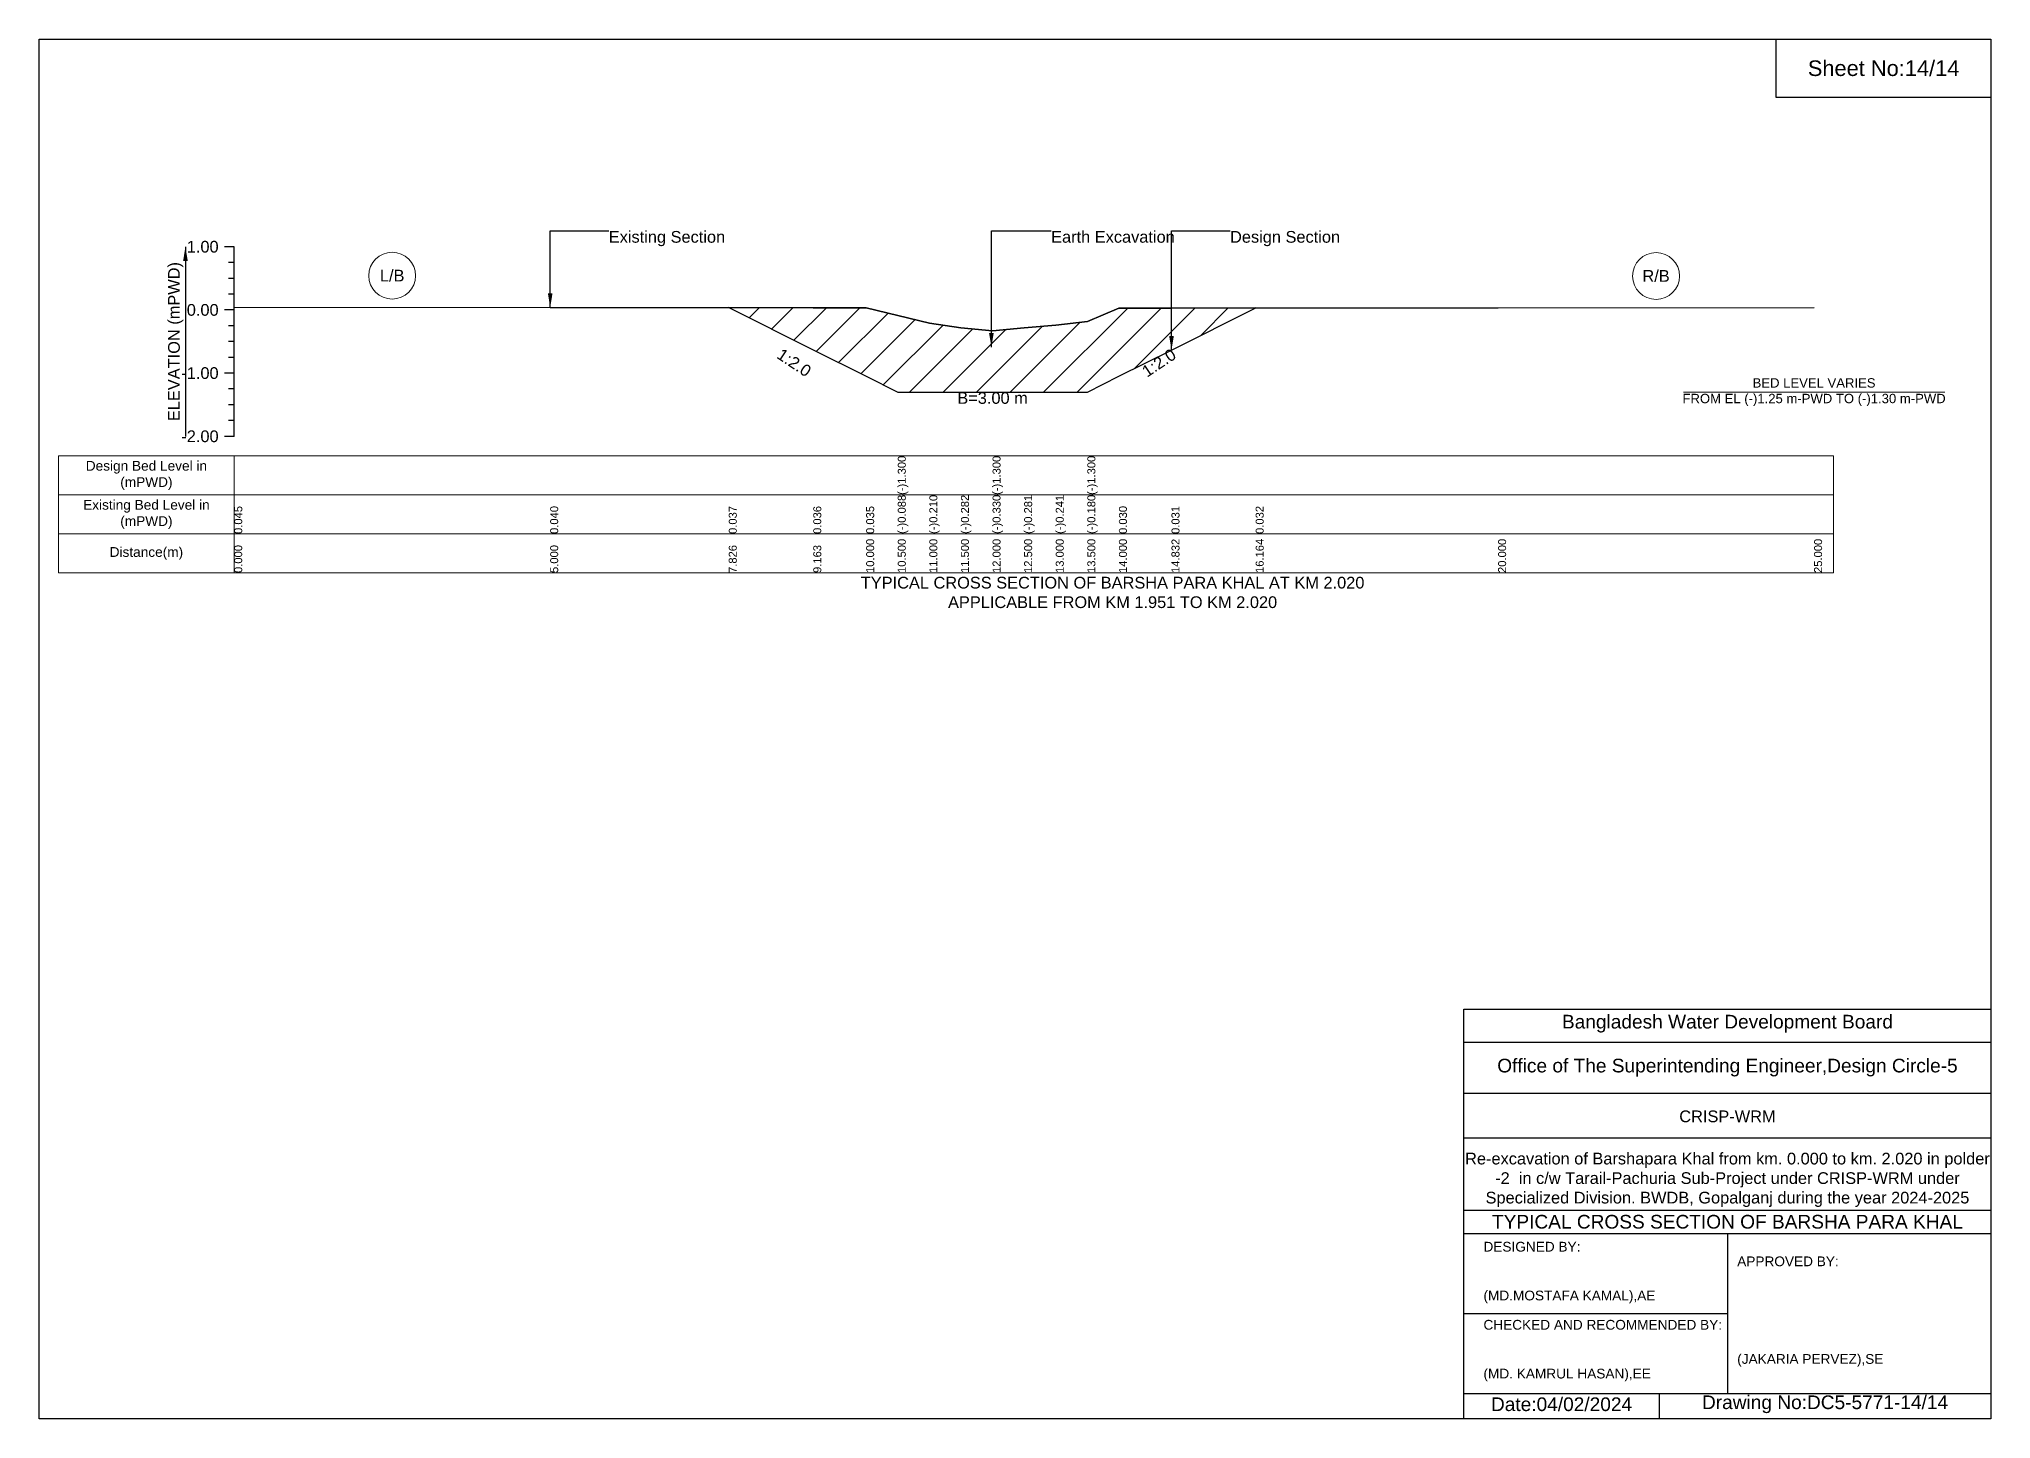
# Model space of a CAD drawing. Header units: inches. Extents: x 91000 to 248000, y -12937 to 0.
# Drawn here: x 230000 to 238000, y -5656 to 0 of the extents above; entities that cross this region are included whole.
import ezdxf

# ---------------------------------------------------------------- set-up
doc = ezdxf.new("R2010")
doc.units = ezdxf.units.IN
doc.header["$LTSCALE"] = 7
doc.header["$MEASUREMENT"] = 0
for name, color, linetype, lineweight in [('Cross section Data Border', 7, 'Continuous', 9), ('Cross Section Labels', 7, 'Continuous', 9), ('Existing_Bed_Level for Xsection', 7, 'Continuous', 25)]:
    doc.layers.add(name, color=color, linetype=linetype, lineweight=lineweight)
doc.styles.get("Standard").update_dxf_attribs({"font": 'arial.ttf'})
doc.dimstyles.get("Standard").update_dxf_attribs({"dimtxt": 0.18, "dimasz": 0.18, "dimexe": 0.18, "dimexo": 0.0625, "dimgap": 0.09, "dimtad": 0, "dimtih": 1, "dimtoh": 1, "dimdec": 4, "dimzin": 0, "dimdsep": 46, "dimtxsty": 'Standard', "dimcen": 0.09, "dimadec": 0, "dimazin": 0, "dimtfac": 1, "dimtdec": 4, "dimtofl": 0, "dimtmove": 0, "dimatfit": 3, "dimfxl": 1, "dimtolj": 1, "dimtzin": 0, "dimarcsym": 0})

msp = doc.modelspace()

# ---------------------------------------------------------------- hatches: boundary and pattern name
at = {"layer": 'Existing_Bed_Level for Xsection'}
h = msp.add_hatch(dxfattribs=at)
h.set_pattern_fill('ANSI31', color=256, scale=777, style=0)
h.paths.add_polyline_path([(232826.8, -1100.9), (233173.2, -1274.1), (233390, -1382.5), (233519.5, -1447.2), (233649, -1447.2), (233778.5, -1447.2), (233908, -1447.2), (234037.5, -1447.2), (234167, -1447.2), (234296.5, -1447.2), (234426, -1382.5), (234641.4, -1274.8), (234986.4, -1102.3), (234641.4, -1102.6), (234426, -1102.8), (234296.5, -1157.2), (234167, -1172.9), (234037.5, -1183.3), (233908, -1196), (233778.5, -1183.6), (233649, -1164.9), (233519.5, -1133.2), (233390, -1101.5), (233173.2, -1101.2)])

# ---------------------------------------------------------------- linework, layer by layer
for points in [[(230000, 0), (238000, 0), (238000, -5656), (230000, -5656)], [(237120, 0), (238000, 0), (238000, -240), (237120, -240)]]:
    msp.add_lwpolyline(points, close=True)
for points in [[(235840, -5656), (235840, -3976), (238000, -3976)], [(235840, -4112), (238000, -4112)], [(235840, -4320), (238000, -4320)], [(235840, -4504), (238000, -4504)], [(235840, -4800), (238000, -4800)], [(235840, -4896), (238000, -4896)], [(236920, -4896), (236920, -5552)], [(235840, -5224), (236920, -5224)], [(235840, -5552), (238000, -5552)], [(236640, -5552), (236640, -5656)]]:
    msp.add_lwpolyline(points)
at = {"layer": 'Cross section Data Border'}
msp.add_lwpolyline([(230080, -1708.5), (237355, -1708.5), (237355, -2188.5), (230080, -2188.5)], close=True, dxfattribs=at)
for points in [[(230800, -1708.5), (230800, -2188.5)], [(230080, -1868.5), (237355, -1868.5)], [(230080, -2028.5), (237355, -2028.5)]]:
    msp.add_lwpolyline(points, dxfattribs=at)
at = {"layer": 'Cross Section Labels'}
msp.add_lwpolyline([(236739.2, -1447.2), (237810.8, -1447.2)], dxfattribs=at)
for centre in [(231447.5, -970), (236627.5, -971.3)]:
    msp.add_circle(centre, 96, dxfattribs=at)
at = {"layer": 'Existing_Bed_Level for Xsection'}
for points in [[(230800, -851.5), (230760, -851.5)], [(230800, -1628.5), (230800, -1369.5), (230800, -1110.5), (230800, -851.5)], [(230800, -916.3), (230776, -916.3)], [(230800, -981), (230776, -981)], [(230800, -1110.5), (230760, -1110.5)], [(230800, -1045.8), (230776, -1045.8)], [(230800, -1098.9), (232095, -1100.2), (232826.8, -1100.9), (233173.2, -1101.2), (233390, -1101.5), (233519.5, -1133.2), (233519.5, -1133.2), (233649, -1164.9), (233778.5, -1183.6), (233908, -1196), (233908, -1196), (234037.5, -1183.3), (234167, -1172.9), (234296.5, -1157.2), (234296.5, -1157.2), (234426, -1102.8), (234641.4, -1102.6), (234986.4, -1102.3), (235980, -1101.5), (237275, -1100.2)], [(230800, -1175.3), (230776, -1175.3)], [(230800, -1240), (230776, -1240)], [(230800, -1304.8), (230776, -1304.8)], [(230800, -1369.5), (230760, -1369.5)], [(230800, -1434.3), (230776, -1434.3)], [(230800, -1499), (230776, -1499)], [(230800, -1563.8), (230776, -1563.8)], [(230800, -1628.5), (230760, -1628.5)]]:
    msp.add_lwpolyline(points, dxfattribs=at)
msp.add_lwpolyline([(232826.8, -1100.9), (232826.8, -1100.9), (233173.2, -1274.1), (233390, -1382.5), (233519.5, -1447.2), (233519.5, -1447.2), (233649, -1447.2), (233778.5, -1447.2), (233908, -1447.2), (233908, -1447.2), (234037.5, -1447.2), (234167, -1447.2), (234296.5, -1447.2), (234296.5, -1447.2), (234426, -1382.5), (234641.4, -1274.8), (234986.4, -1102.3), (234986.4, -1102.3), (234986.4, -1102.3), (234641.4, -1102.6), (234426, -1102.8), (234296.5, -1157.2), (234296.5, -1157.2), (234167, -1172.9), (234037.5, -1183.3), (233908, -1196), (233908, -1196), (233778.5, -1183.6), (233649, -1164.9), (233519.5, -1133.2), (233519.5, -1133.2), (233390, -1101.5), (233173.2, -1101.2), (232826.8, -1100.9)], close=True, dxfattribs=at)

# ---------------------------------------------------------------- texts
at = {"attachment_point": 5}
for s, insert, char_height in [('Sheet No:14/14', (237560, -120), 64), ('Bangladesh Water Development Board', (236920, -4036), 56), ('Office of The Superintending Engineer,Design Circle-5', (236920, -4216), 56)]:
    msp.add_mtext(s, dxfattribs=dict(at, insert=insert, char_height=char_height))
for s, insert, char_height, width, attachment_point in [('CRISP-WRM', (236920, -4416), 48, 2240, 5), ('Re-excavation of Barshapara Khal from km. 0.000 to km. 2.020 in polder -2  in c/w Tarail-Pachuria Sub-Project under CRISP-WRM under Specialized Division. BWDB, Gopalganj during the year 2024-2025', (236920, -4676), 48, 2160, 5), ('TYPICAL CROSS SECTION OF BARSHA PARA KHAL', (236920, -4848), 56, 2240, 5), ('DESIGNED BY:^J^J^J(MD.MOSTAFA KAMAL),AE', (235920, -5056), 40, 1120, 4), ('APPROVED BY:^J^J^J^J^J^J(JAKARIA PERVEZ),SE', (236960, -5216), 40, 1120, 4), ('CHECKED AND RECOMMENDED BY:^J^J^J(MD. KAMRUL HASAN),EE', (235920, -5376), 40, 1120, 4), ('Date:04/02/2024', (236240, -5596), 56, 1120, 5), ('Drawing No:DC5-5771-14/14', (237320, -5596), 56, 1760, 5)]:
    msp.add_mtext(s, dxfattribs=dict(insert=insert, char_height=char_height, width=width, attachment_point=attachment_point))
at = {"layer": 'Cross section Data Border', "char_height": 40, "width": 640, "attachment_point": 5}
for s, insert in [('Design Bed Level in (mPWD)', (230440, -1788.5)), ('Existing Bed Level in (mPWD)', (230440, -1948.5)), ('Distance(m)', (230440, -2108.5))]:
    msp.add_mtext(s, dxfattribs=dict(at, insert=insert))
at = {"layer": 'Cross Section Labels'}
for s, insert, char_height, attachment_point in [('Existing Section', (232335, -786.8), 48, 1), ('Earth Excavation', (234148, -786.8), 48, 1), ('Design Section', (234881.4, -786.8), 48, 1), ('L/B', (231447.5, -970), 48, 5), ('R/B', (236627.5, -971.3), 48, 5), ('BED LEVEL VARIES ^JFROM EL (-)1.25 m-PWD TO (-)1.30 m-PWD', (237275, -1447.2), 38.4, 5), ('B=3.00 m', (233908, -1447.2), 48, 2)]:
    msp.add_mtext(s, dxfattribs=dict(at, insert=insert, char_height=char_height, attachment_point=attachment_point))
at = {"layer": 'Cross Section Labels', "char_height": 48, "attachment_point": 2}
for insert, rotation in [((233108.4, -1306.4), 326.30993), ((234576.7, -1307.1), 33.69007)]:
    msp.add_mtext('1:2.0', dxfattribs=dict(at, insert=insert, rotation=rotation))
at = {"layer": 'Cross Section Labels', "insert": (234400, -2268.5), "char_height": 48, "width": 2082.772, "attachment_point": 5}
msp.add_mtext('TYPICAL CROSS SECTION OF BARSHA PARA KHAL AT KM 2.020^JAPPLICABLE FROM KM 1.951 TO KM 2.020', dxfattribs=at)
at = {"layer": 'Existing_Bed_Level for Xsection', "char_height": 48, "attachment_point": 6}
for s, insert in [('1.00', (230736, -851.5)), ('0.00', (230736, -1110.5)), ('-1.00', (230736, -1369.5)), ('-2.00', (230736, -1628.5))]:
    msp.add_mtext(s, dxfattribs=dict(at, insert=insert))
at = {"layer": 'Existing_Bed_Level for Xsection', "rotation": 90}
for s, insert, char_height, attachment_point in [('ELEVATION (mPWD)', (230560, -1240), 48, 5), ('(-)1.300', (233519.5, -1868.5), 32.8, 1), ('(-)1.300', (233908, -1868.5), 32.8, 1), ('(-)1.300', (234296.5, -1868.5), 32.8, 1), ('0.045', (230800, -2028.5), 32.8, 1), ('0.040', (232095, -2028.5), 32.8, 1), ('0.037', (232826.8, -2028.5), 32.8, 1), ('0.036', (233173.2, -2028.5), 32.8, 1), ('0.035', (233390, -2028.5), 32.8, 1), ('(-)0.088', (233519.5, -2028.5), 32.8, 1), ('(-)0.210', (233649, -2028.5), 32.8, 1), ('(-)0.282', (233778.5, -2028.5), 32.8, 1), ('(-)0.330', (233908, -2028.5), 32.8, 1), ('(-)0.281', (234037.5, -2028.5), 32.8, 1), ('(-)0.241', (234167, -2028.5), 32.8, 1), ('(-)0.180', (234296.5, -2028.5), 32.8, 1), ('0.030', (234426, -2028.5), 32.8, 1), ('0.031', (234641.4, -2028.5), 32.8, 1), ('0.032', (234986.4, -2028.5), 32.8, 1), ('0.000', (230800, -2188.5), 32.8, 1), ('5.000', (232095, -2188.5), 32.8, 1), ('7.826', (232826.8, -2188.5), 32.8, 1), ('9.163', (233173.2, -2188.5), 32.8, 1), ('10.000', (233390, -2188.5), 32.8, 1), ('10.500', (233519.5, -2188.5), 32.8, 1), ('11.000', (233649, -2188.5), 32.8, 1), ('11.500', (233778.5, -2188.5), 32.8, 1), ('12.000', (233908, -2188.5), 32.8, 1), ('12.500', (234037.5, -2188.5), 32.8, 1), ('13.000', (234167, -2188.5), 32.8, 1), ('13.500', (234296.5, -2188.5), 32.8, 1), ('14.000', (234426, -2188.5), 32.8, 1), ('14.832', (234641.4, -2188.5), 32.8, 1), ('16.164', (234986.4, -2188.5), 32.8, 1), ('20.000', (235980, -2188.5), 32.8, 1), ('25.000', (237275, -2188.5), 32.8, 1)]:
    msp.add_mtext(s, dxfattribs=dict(at, insert=insert, char_height=char_height, attachment_point=attachment_point))

# ---------------------------------------------------------------- leaders
at = {"layer": 'Cross Section Labels', "annotation_type": 0, "has_hookline": 1, "hookline_direction": 0}
for points, text_width in [([(232095, -1100.2), (232095, -786.8), (232334.9, -786.8)], 467.2), ([(233903.2, -1262.7), (233903.2, -786.8), (234147.9, -786.8)], 497), ([(234641.4, -1274.8), (234641.4, -786.8), (234881.3, -786.8)], 441.2)]:
    msp.add_leader(points, dimstyle='Standard', override={"dimasz": 57.6}, dxfattribs=dict(at, text_width=text_width))
at = {"layer": 'Existing_Bed_Level for Xsection'}
msp.add_leader([(230600, -851.5), (230600, -1628.5)], dimstyle='Standard', override={"dimasz": 57.6}, dxfattribs=at)

doc.saveas('drawing.dxf')
